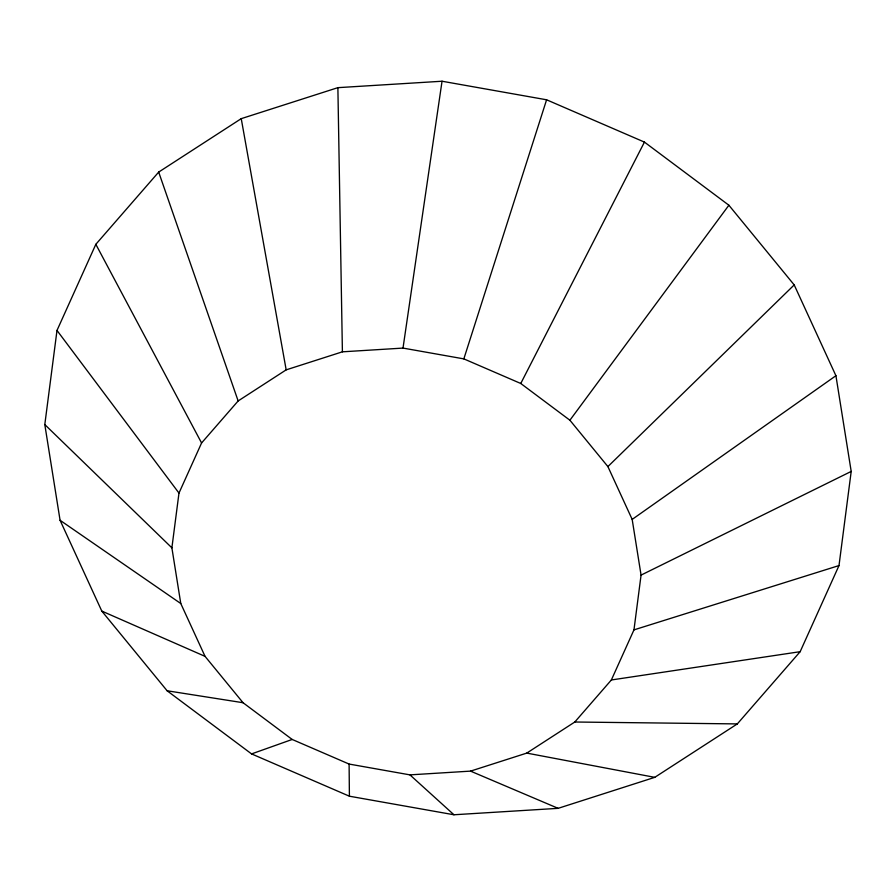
<?xml version="1.0" encoding="UTF-8"?>
<svg xmlns="http://www.w3.org/2000/svg" width="896" height="896" viewBox="0 0 896 896"><rect width="100%" height="100%" fill="white"/><g stroke="black" fill="none" stroke-linecap="round" stroke-linejoin="round"><path stroke-width="1.34" d="M44.8 424.57L56.997 330.434L95.838 244.317L158.682 172.088L241.237 118.653L337.882 87.662L442.042 81.234L546.594 99.792L644.437 142.094L728.885 205.229L794.203 284.917L835.923 375.715L851.2 471.43L839.003 565.566L800.162 651.683L737.318 723.912L654.763 777.347L558.118 808.338L453.958 814.766L349.406 796.208L251.563 753.906L167.115 690.771L101.797 611.083L60.077 520.285L44.8 424.57L171.886 547.837L180.779 603.534L205.05 656.365L243.051 702.722L292.186 739.458L349.104 764.064L409.942 774.872L470.546 771.12L526.77 753.099L574.806 722.008L611.363 679.974L633.965 629.877L641.066 575.109L632.173 519.411L607.902 466.592L569.901 420.224L520.766 383.488L463.837 358.882L403.01 348.085L342.406 351.826L286.171 369.858L238.146 400.949L201.578 442.971L178.976 493.08L171.886 547.837M403.01 348.085L442.042 81.234M463.837 358.882L546.594 99.792M520.766 383.488L644.437 142.094M569.901 420.224L728.885 205.229M607.902 466.592L794.203 284.917M632.173 519.411L835.923 375.715M641.066 575.109L851.2 471.43M251.563 753.906L292.186 739.458M633.965 629.877L839.003 565.566M611.363 679.974L800.162 651.683M574.806 722.008L737.318 723.912M167.115 690.771L243.051 702.722M526.77 753.099L654.763 777.347M470.546 771.12L558.118 808.338M101.797 611.083L205.05 656.365M60.077 520.285L180.779 603.534M409.942 774.872L453.958 814.766M56.997 330.434L178.976 493.08M95.838 244.317L201.578 442.971M158.682 172.088L238.146 400.949M241.237 118.653L286.171 369.858M337.882 87.662L342.406 351.826M349.104 764.064L349.406 796.208"/></g></svg>
